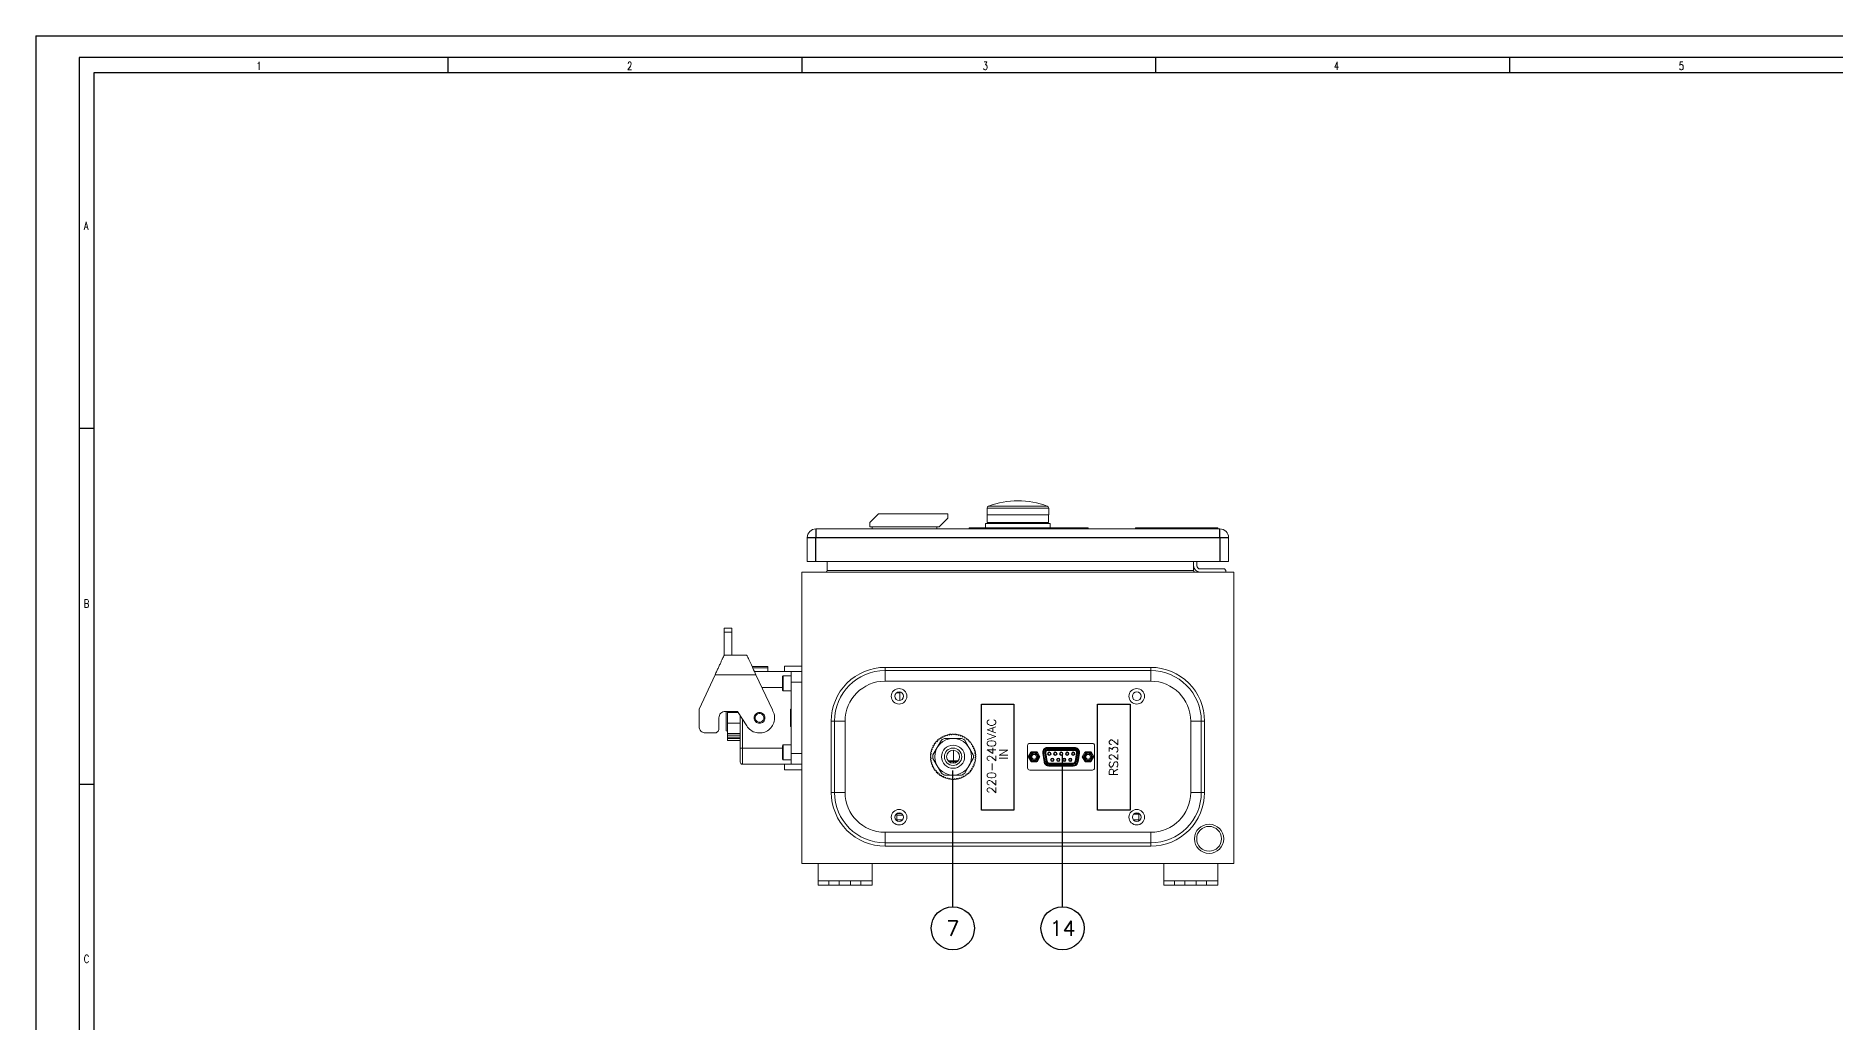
# Model space of a CAD drawing. Extents: x 4137 to 28680, y 2446 to 6814.
# Drawn here: x 6142 to 6975, y 4496 to 4953 of the extents above; entities that cross this region are included whole.
import ezdxf
from ezdxf.enums import TextEntityAlignment as Align

# ---------------------------------------------------------------- set-up
doc = ezdxf.new("R2010")
doc.units = 0
doc.header["$LTSCALE"] = 0.5
doc.layers.get('0').update_dxf_attribs({"linetype": 'CONTINUOUS'})
doc.layers.add('DIM', color=5, linetype='CONTINUOUS')
doc.layers.add('VOL', color=2, linetype='CONTINUOUS')
doc.styles.get("Standard").update_dxf_attribs({"font": 'simplex.shx'})

msp = doc.modelspace()

# ---------------------------------------------------------------- linework, layer by layer
at = {"color": 7, "linetype": 'Continuous'}
for p, q in [((6142.15, 4952.93), (6142.15, 3764.93)), ((6142.15, 4952.93), (7824.15, 4952.93)), ((7814.15, 4942.93), (6162.15, 4942.93)), ((6162.15, 4942.93), (6162.15, 3774.93)), ((6169.15, 3781.93), (6169.15, 4935.93)), ((6169.15, 4935.93), (7807.15, 4935.93))]:
    msp.add_line(p, q, dxfattribs=at)
at = {"color": 7, "linetype": 'Continuous', "lineweight": 15}
for p, q in [((6528.17, 4727.56), (6532.17, 4731.56)), ((6532.17, 4731.56), (6564.17, 4731.56)), ((6564.17, 4731.56), (6564.17, 4729.56)), ((6582.42, 4734.2), (6582.42, 4731.06)), ((6582.42, 4731.06), (6610.92, 4731.06)), ((6582.43, 4731.06), (6582.43, 4727.56)), ((6610.9, 4727.56), (6610.9, 4731.06)), ((6610.92, 4731.06), (6610.92, 4734.2)), ((6690.17, 4724.56), (6503.17, 4724.56)), ((6528.17, 4725.56), (6528.17, 4727.56)), ((6528.17, 4725.56), (6560.17, 4725.56)), ((6529.17, 4725.56), (6529.17, 4724.56)), ((6559.17, 4725.56), (6559.17, 4724.56)), ((6564.17, 4729.56), (6560.17, 4725.56)), ((6574.09, 4725.07), (6574.09, 4724.56)), ((6574.09, 4725.07), (6579.09, 4725.07)), ((6579.09, 4724.56), (6579.09, 4725.07)), ((6579.09, 4725.07), (6624.27, 4725.07)), ((6581.67, 4727.06), (6611.67, 4727.06)), ((6581.67, 4725.07), (6581.67, 4727.06)), ((6582.43, 4727.56), (6610.9, 4727.56)), ((6583.09, 4727.56), (6583.09, 4727.06)), ((6610.24, 4727.06), (6610.24, 4727.56)), ((6611.67, 4725.07), (6611.67, 4727.06)), ((6624.27, 4724.56), (6624.27, 4725.07)), ((6624.27, 4725.07), (6629.27, 4725.07)), ((6629.27, 4724.56), (6629.27, 4725.07)), ((6651.17, 4724.56), (6651.17, 4725.06)), ((6651.17, 4725.06), (6689.17, 4725.06)), ((6654.97, 4725.16), (6654.97, 4725.06)), ((6654.97, 4725.16), (6666.37, 4725.16)), ((6666.37, 4725.16), (6666.37, 4725.06)), ((6672.07, 4725.16), (6672.07, 4725.06)), ((6672.07, 4725.16), (6683.47, 4725.16)), ((6683.47, 4725.16), (6683.47, 4725.06)), ((6689.17, 4724.56), (6689.17, 4725.06)), ((6499.17, 4720.56), (6499.17, 4709.56)), ((6694.17, 4709.56), (6694.17, 4720.56)), ((6499.17, 4709.56), (6503.17, 4709.56)), ((6690.17, 4709.56), (6503.17, 4709.56)), ((6508.42, 4709.56), (6508.42, 4705.36)), ((6508.42, 4705.36), (6677.92, 4705.36)), ((6677.92, 4709.56), (6677.92, 4705.36)), ((6677.97, 4707.56), (6677.97, 4709.56)), ((6679.47, 4709.56), (6679.47, 4707.56)), ((6680.97, 4706.06), (6692.27, 4706.06)), ((6690.17, 4709.56), (6694.17, 4709.56)), ((6692.97, 4705.36), (6692.27, 4706.06)), ((6692.97, 4705.36), (6692.97, 4704.56)), ((6496.67, 4569.56), (6496.67, 4704.56)), ((6496.67, 4704.56), (6696.67, 4704.56)), ((6696.67, 4704.56), (6696.67, 4569.56)), ((6460.69, 4678.56), (6464.19, 4678.56)), ((6460.69, 4676.7), (6464.19, 4676.7)), ((6460.69, 4666.06), (6460.69, 4676.7)), ((6464.19, 4666.06), (6464.19, 4676.7)), ((6471.09, 4666.06), (6460.69, 4666.06)), ((6471.24, 4665.99), (6471.09, 4666.06)), ((6449.07, 4641.14), (6456.49, 4657.06)), ((6475.41, 4657.06), (6456.49, 4657.06)), ((6456.69, 4657.48), (6456.56, 4657.2)), ((6480.97, 4660.85), (6473.64, 4660.85)), ((6473.89, 4660.32), (6480.97, 4660.32)), ((6474.71, 4658.56), (6491.67, 4658.56)), ((6475.41, 4657.06), (6483, 4640.77)), ((6480.97, 4660.32), (6480.97, 4660.85)), ((6480.97, 4658.56), (6480.97, 4660.32)), ((6487.67, 4649.96), (6487.67, 4656.16)), ((6491.67, 4656.56), (6488.07, 4656.56)), ((6488.67, 4659.36), (6488.57, 4659.36)), ((6488.57, 4659.36), (6488.57, 4658.56)), ((6496.67, 4661.06), (6488.67, 4661.06)), ((6488.67, 4658.56), (6488.67, 4661.06)), ((6496.67, 4658.56), (6491.67, 4658.56)), ((6491.67, 4653.56), (6491.67, 4658.56)), ((6658.17, 4660.46), (6535.17, 4660.46)), ((6535.17, 4660.46), (6535.17, 4658.96)), ((6535.17, 4658.96), (6658.17, 4658.96)), ((6658.17, 4658.96), (6658.17, 4660.46)), ((6488.07, 4649.56), (6491.67, 4649.56)), ((6496.67, 4653.56), (6491.67, 4653.56)), ((6491.67, 4620.56), (6491.67, 4653.56)), ((6658.17, 4654.06), (6535.17, 4654.06)), ((6541.97, 4648.61), (6540.4, 4648.61)), ((6541.97, 4648.61), (6541.97, 4649.04)), ((6541.97, 4645.08), (6541.97, 4648.61)), ((6449.07, 4633.06), (6449.07, 4641.14)), ((6466.94, 4640.06), (6461.27, 4640.06)), ((6461.67, 4631.06), (6461.67, 4640.06)), ((6462.27, 4640.06), (6462.27, 4639.56)), ((6467.25, 4639.56), (6462.27, 4639.56)), ((6462.27, 4639.56), (6462.27, 4634.56)), ((6471.13, 4633.35), (6466.94, 4640.06)), ((6491.45, 4640.26), (6491.47, 4640.26)), ((6491.47, 4640.88), (6491.46, 4640.88)), ((6491.46, 4640.3), (6491.47, 4640.3)), ((6491.67, 4641.06), (6491.47, 4641.06)), ((6491.47, 4641.06), (6491.47, 4633.06)), ((6458.27, 4637.06), (6458.27, 4632.06)), ((6462.27, 4630.83), (6461.67, 4631.06)), ((6468.17, 4634.56), (6462.27, 4634.56)), ((6462.27, 4634.56), (6462.27, 4629.88)), ((6468.17, 4638.09), (6468.17, 4623.06)), ((6479.57, 4637.06), (6479.07, 4637.06)), ((6491.47, 4636.8), (6491.46, 4636.8)), ((6491.67, 4633.06), (6491.47, 4633.06)), ((6510.27, 4635.56), (6510.27, 4602.56)), ((6511.77, 4635.56), (6510.27, 4635.56)), ((6511.77, 4602.56), (6511.77, 4635.56)), ((6516.67, 4635.56), (6516.67, 4602.56)), ((6676.67, 4602.56), (6676.67, 4635.56)), ((6681.56, 4635.56), (6681.56, 4602.56)), ((6681.56, 4635.56), (6683.06, 4635.56)), ((6683.06, 4602.56), (6683.06, 4635.56)), ((6456.27, 4630.06), (6452.07, 4630.06)), ((6462.27, 4629.06), (6468.17, 4629.06)), ((6462.27, 4629.06), (6462.27, 4629.06)), ((6462.27, 4628.06), (6462.27, 4627.56)), ((6468.17, 4626.56), (6462.27, 4626.56)), ((6462.27, 4626.56), (6462.27, 4626.56)), ((6462.27, 4626.56), (6462.27, 4626.56)), ((6469.17, 4623.06), (6468.17, 4623.06)), ((6469.17, 4623.06), (6469.17, 4615.56)), ((6487.67, 4617.96), (6487.67, 4624.16)), ((6491.67, 4624.56), (6488.07, 4624.56)), ((6556.52, 4621.85), (6556.72, 4622.45)), ((6556.52, 4621.85), (6556.78, 4621.76)), ((6556.72, 4622.45), (6556.97, 4622.37)), ((6556.86, 4622.89), (6557.13, 4623.47)), ((6556.86, 4622.89), (6557.11, 4622.78)), ((6557.13, 4623.47), (6557.36, 4623.36)), ((6557.32, 4623.9), (6557.64, 4624.44)), ((6557.32, 4623.9), (6557.56, 4623.75)), ((6557.33, 4619.88), (6559.31, 4623.31)), ((6557.64, 4624.44), (6557.87, 4624.31)), ((6557.87, 4624.85), (6558.26, 4625.36)), ((6557.87, 4624.85), (6558.1, 4624.68)), ((6558.26, 4625.36), (6558.46, 4625.2)), ((6558.53, 4625.73), (6558.96, 4626.2)), ((6558.53, 4625.73), (6558.73, 4625.55)), ((6558.96, 4626.2), (6559.15, 4626.03)), ((6559.27, 4626.55), (6559.75, 4626.97)), ((6559.27, 4626.55), (6559.45, 4626.34)), ((6559.31, 4623.31), (6561.29, 4626.74)), ((6559.75, 4626.97), (6559.92, 4626.77)), ((6560.09, 4627.28), (6560.61, 4627.65)), ((6560.09, 4627.28), (6560.25, 4627.05)), ((6560.61, 4627.65), (6560.76, 4627.44)), ((6560.99, 4627.92), (6561.55, 4628.23)), ((6560.99, 4627.92), (6561.12, 4627.68)), ((6561.55, 4628.23), (6561.67, 4628.01)), ((6561.95, 4628.47), (6562.53, 4628.72)), ((6561.95, 4628.47), (6562.06, 4628.21)), ((6562.53, 4628.72), (6562.63, 4628.48)), ((6562.71, 4627.56), (6566.67, 4627.56)), ((6562.96, 4628.91), (6563.57, 4629.1)), ((6562.96, 4628.91), (6563.04, 4628.65)), ((6563.57, 4629.1), (6563.64, 4628.85)), ((6564.01, 4629.24), (6564.63, 4629.37)), ((6564.01, 4629.24), (6564.06, 4628.97)), ((6564.63, 4629.37), (6564.68, 4629.12)), ((6565.08, 4629.47), (6565.72, 4629.52)), ((6565.08, 4629.47), (6565.11, 4629.19)), ((6565.72, 4629.52), (6565.74, 4629.27)), ((6566.18, 4629.58), (6566.18, 4629.3)), ((6566.18, 4629.58), (6566.82, 4629.57)), ((6566.67, 4627.56), (6570.63, 4627.56)), ((6566.82, 4629.57), (6566.82, 4629.31)), ((6566.87, 4617.12), (6566.87, 4622.05)), ((6567.28, 4629.57), (6567.25, 4629.29)), ((6567.28, 4629.57), (6567.92, 4629.49)), ((6567.92, 4629.49), (6567.89, 4629.24)), ((6568.38, 4629.45), (6568.32, 4629.18)), ((6568.38, 4629.45), (6569, 4629.31)), ((6569, 4629.31), (6568.94, 4629.05)), ((6569.45, 4629.21), (6569.37, 4628.95)), ((6569.45, 4629.21), (6570.06, 4629.01)), ((6570.06, 4629.01), (6569.98, 4628.76)), ((6570.5, 4628.86), (6570.38, 4628.61)), ((6570.5, 4628.86), (6571.08, 4628.6)), ((6571.08, 4628.6), (6570.97, 4628.36)), ((6571.5, 4628.41), (6571.36, 4628.17)), ((6571.5, 4628.41), (6572.05, 4628.08)), ((6572.05, 4628.08), (6571.92, 4627.86)), ((6572.05, 4626.74), (6574.03, 4623.31)), ((6572.46, 4627.85), (6572.29, 4627.63)), ((6572.46, 4627.85), (6572.97, 4627.47)), ((6572.97, 4627.47), (6572.81, 4627.26)), ((6573.34, 4627.2), (6573.15, 4627)), ((6573.34, 4627.2), (6573.81, 4626.77)), ((6573.81, 4626.77), (6573.64, 4626.58)), ((6574.16, 4626.46), (6573.95, 4626.27)), ((6574.03, 4623.31), (6576.01, 4619.88)), ((6574.16, 4626.46), (6574.58, 4625.98)), ((6574.58, 4625.98), (6574.38, 4625.81)), ((6574.89, 4625.63), (6574.66, 4625.47)), ((6574.89, 4625.63), (6575.26, 4625.11)), ((6575.26, 4625.11), (6575.05, 4624.96)), ((6575.53, 4624.74), (6575.29, 4624.6)), ((6575.53, 4624.74), (6575.84, 4624.18)), ((6575.84, 4624.18), (6575.62, 4624.06)), ((6576.08, 4623.78), (6575.82, 4623.67)), ((6576.08, 4623.78), (6576.33, 4623.19)), ((6576.33, 4623.19), (6576.09, 4623.09)), ((6576.52, 4622.77), (6576.25, 4622.69)), ((6576.71, 4622.16), (6576.46, 4622.09)), ((6576.52, 4622.77), (6576.71, 4622.16)), ((6601.17, 4624.26), (6601.17, 4613.86)), ((6631.17, 4625.26), (6602.17, 4625.26)), ((6610.44, 4623.05), (6610.44, 4623.35)), ((6610.44, 4623.35), (6622.9, 4623.35)), ((6610.44, 4622.93), (6610.44, 4623.05)), ((6610.44, 4623.05), (6622.9, 4623.05)), ((6610.44, 4622.43), (6610.44, 4622.93)), ((6610.44, 4622.93), (6622.9, 4622.93)), ((6610.44, 4622.43), (6622.9, 4622.43)), ((6610.44, 4622.06), (6622.9, 4622.06)), ((6610.44, 4621.98), (6622.9, 4621.98)), ((6622.9, 4623.35), (6622.9, 4623.05)), ((6622.9, 4623.05), (6622.9, 4622.93)), ((6622.9, 4622.93), (6622.9, 4622.43)), ((6632.17, 4613.86), (6632.17, 4624.26)), ((6491.67, 4615.56), (6469.17, 4615.56)), ((6488.07, 4617.56), (6491.67, 4617.56)), ((6488.57, 4615.56), (6488.57, 4614.76)), ((6488.57, 4614.76), (6488.67, 4614.76)), ((6488.67, 4613.06), (6488.67, 4615.56)), ((6491.67, 4615.56), (6491.67, 4620.56)), ((6491.67, 4620.56), (6496.67, 4620.56)), ((6496.67, 4615.56), (6491.67, 4615.56)), ((6556.15, 4618.57), (6556.16, 4619.21)), ((6556.15, 4618.57), (6556.43, 4618.57)), ((6556.16, 4619.68), (6556.23, 4620.31)), ((6556.16, 4619.68), (6556.43, 4619.64)), ((6556.16, 4619.21), (6556.42, 4619.21)), ((6556.2, 4618.11), (6556.46, 4618.14)), ((6556.26, 4617.48), (6556.2, 4618.11)), ((6556.23, 4620.31), (6556.49, 4620.28)), ((6556.26, 4617.48), (6556.54, 4617.5)), ((6556.28, 4620.77), (6556.42, 4621.39)), ((6556.28, 4620.77), (6556.55, 4620.71)), ((6556.36, 4617.02), (6556.61, 4617.07)), ((6556.48, 4616.4), (6556.36, 4617.02)), ((6556.42, 4621.39), (6556.67, 4621.34)), ((6556.48, 4616.4), (6556.75, 4616.45)), ((6556.63, 4615.96), (6556.87, 4616.03)), ((6556.82, 4615.35), (6556.63, 4615.96)), ((6556.82, 4615.35), (6557.08, 4615.43)), ((6557.01, 4614.92), (6557.24, 4615.03)), ((6557.26, 4614.34), (6557.01, 4614.92)), ((6557.26, 4614.34), (6557.51, 4614.45)), ((6559.31, 4614.81), (6557.33, 4618.24)), ((6557.49, 4613.94), (6557.72, 4614.06)), ((6557.8, 4613.38), (6557.49, 4613.94)), ((6557.8, 4613.38), (6558.05, 4613.52)), ((6561.29, 4611.38), (6559.31, 4614.81)), ((6568.95, 4617.12), (6564.38, 4617.12)), ((6566.87, 4617.12), (6566.87, 4617.11)), ((6566.87, 4617.11), (6566.87, 4617.09)), ((6566.87, 4617.09), (6566.87, 4616.7)), ((6566.87, 4616.07), (6566.87, 4616.7)), ((6574.03, 4614.81), (6572.05, 4611.38)), ((6576.01, 4618.24), (6574.03, 4614.81)), ((6575.69, 4613.67), (6575.47, 4613.81)), ((6576.02, 4614.22), (6575.69, 4613.67)), ((6576.02, 4614.22), (6575.78, 4614.36)), ((6576.2, 4614.65), (6575.97, 4614.76)), ((6576.47, 4615.23), (6576.2, 4614.65)), ((6576.47, 4615.23), (6576.22, 4615.34)), ((6576.61, 4615.67), (6576.37, 4615.75)), ((6576.82, 4616.27), (6576.56, 4616.36)), ((6576.85, 4621.72), (6576.58, 4621.67)), ((6576.82, 4616.27), (6576.61, 4615.67)), ((6576.91, 4616.73), (6576.66, 4616.78)), ((6576.98, 4621.1), (6576.72, 4621.05)), ((6577.05, 4617.35), (6576.78, 4617.41)), ((6577.08, 4620.64), (6576.8, 4620.62)), ((6577.1, 4617.81), (6576.84, 4617.84)), ((6576.85, 4621.72), (6576.98, 4621.1)), ((6577.13, 4620.01), (6576.88, 4619.98)), ((6577.18, 4618.44), (6576.9, 4618.48)), ((6577.18, 4619.55), (6576.91, 4619.55)), ((6577.05, 4617.35), (6576.91, 4616.73)), ((6577.17, 4618.91), (6576.92, 4618.91)), ((6577.08, 4620.64), (6577.13, 4620.01)), ((6577.18, 4618.44), (6577.1, 4617.81)), ((6577.18, 4619.55), (6577.17, 4618.91)), ((6601.56, 4619.06), (6602.06, 4619.06)), ((6602.69, 4621.15), (6601.63, 4619.31)), ((6601.63, 4618.81), (6602.69, 4616.97)), ((6602.06, 4619.06), (6603.12, 4620.9)), ((6603.12, 4617.22), (6602.06, 4619.06)), ((6605.25, 4621.4), (6603.12, 4621.4)), ((6603.12, 4620.9), (6605.25, 4620.9)), ((6605.25, 4617.22), (6603.12, 4617.22)), ((6603.12, 4616.72), (6605.25, 4616.72)), ((6605.25, 4620.9), (6606.31, 4619.06)), ((6606.31, 4619.06), (6605.25, 4617.22)), ((6606.89, 4619.06), (6605.68, 4621.15)), ((6605.68, 4616.97), (6606.89, 4619.06)), ((6606.89, 4619.06), (6606.31, 4619.06)), ((6608.8, 4616.71), (6608.17, 4620.71)), ((6608.47, 4620.75), (6608.59, 4620.77)), ((6609.09, 4616.75), (6608.47, 4620.75)), ((6609.22, 4616.77), (6608.59, 4620.77)), ((6609.71, 4616.85), (6609.08, 4620.85)), ((6609.09, 4616.75), (6609.22, 4616.77)), ((6610.08, 4616.91), (6609.45, 4620.91)), ((6610.15, 4616.92), (6609.53, 4620.92)), ((6622.27, 4616.14), (6611.06, 4616.14)), ((6622.27, 4616.06), (6611.06, 4616.06)), ((6622.27, 4615.69), (6611.06, 4615.69)), ((6611.06, 4615.19), (6611.06, 4615.69)), ((6622.27, 4615.19), (6611.06, 4615.19)), ((6611.06, 4615.07), (6611.06, 4615.19)), ((6622.27, 4615.07), (6611.06, 4615.07)), ((6611.06, 4614.77), (6611.06, 4615.07)), ((6622.27, 4614.77), (6611.06, 4614.77)), ((6622.27, 4615.19), (6622.27, 4615.69)), ((6622.27, 4615.07), (6622.27, 4615.19)), ((6622.27, 4614.77), (6622.27, 4615.07)), ((6623.81, 4620.92), (6623.18, 4616.92)), ((6623.88, 4620.91), (6623.26, 4616.91)), ((6624.25, 4620.85), (6623.62, 4616.85)), ((6624.74, 4620.77), (6624.12, 4616.77)), ((6624.24, 4616.75), (6624.12, 4616.77)), ((6624.87, 4620.75), (6624.24, 4616.75)), ((6625.16, 4620.71), (6624.54, 4616.71)), ((6624.87, 4620.75), (6624.74, 4620.77)), ((6627.66, 4621.15), (6626.45, 4619.06)), ((6626.45, 4619.06), (6627.03, 4619.06)), ((6626.45, 4619.06), (6627.66, 4616.97)), ((6627.03, 4619.06), (6628.09, 4620.9)), ((6628.09, 4617.22), (6627.03, 4619.06)), ((6627.58, 4619.06), (6628.07, 4619.06)), ((6630.21, 4621.4), (6628.09, 4621.4)), ((6628.09, 4620.9), (6630.21, 4620.9)), ((6630.21, 4617.22), (6628.09, 4617.22)), ((6628.09, 4616.72), (6630.21, 4616.72)), ((6630.21, 4620.9), (6631.27, 4619.06)), ((6631.27, 4619.06), (6630.21, 4617.22)), ((6630.27, 4619.06), (6630.76, 4619.06)), ((6631.71, 4619.31), (6630.64, 4621.15)), ((6630.64, 4616.97), (6631.71, 4618.81)), ((6631.77, 4619.06), (6631.27, 4619.06)), ((6488.67, 4613.06), (6496.67, 4613.06)), ((6558.08, 4613.01), (6558.29, 4613.15)), ((6558.45, 4612.48), (6558.08, 4613.01)), ((6558.45, 4612.48), (6558.67, 4612.64)), ((6558.76, 4612.14), (6558.95, 4612.31)), ((6559.18, 4611.66), (6558.76, 4612.14)), ((6559.18, 4611.66), (6559.39, 4611.84)), ((6559.52, 4611.35), (6559.7, 4611.54)), ((6559.99, 4610.92), (6559.52, 4611.35)), ((6559.99, 4610.92), (6560.18, 4611.12)), ((6560.37, 4610.65), (6560.52, 4610.85)), ((6560.88, 4610.27), (6560.37, 4610.65)), ((6560.88, 4610.27), (6561.05, 4610.49)), ((6561.28, 4610.04), (6561.41, 4610.26)), ((6561.83, 4609.71), (6561.28, 4610.04)), ((6561.83, 4609.71), (6561.97, 4609.95)), ((6562.26, 4609.52), (6562.36, 4609.76)), ((6562.83, 4609.25), (6562.26, 4609.52)), ((6566.67, 4610.56), (6562.71, 4610.56)), ((6562.83, 4609.25), (6562.95, 4609.51)), ((6563.28, 4609.11), (6563.36, 4609.36)), ((6563.88, 4608.91), (6563.28, 4609.11)), ((6563.88, 4608.91), (6563.97, 4609.17)), ((6564.33, 4608.81), (6564.39, 4609.07)), ((6564.96, 4608.67), (6564.33, 4608.81)), ((6564.96, 4608.67), (6565.02, 4608.94)), ((6565.42, 4608.63), (6565.45, 4608.88)), ((6566.05, 4608.55), (6565.42, 4608.63)), ((6566.05, 4608.55), (6566.08, 4608.83)), ((6566.52, 4608.55), (6566.52, 4608.81)), ((6567.15, 4608.54), (6566.52, 4608.55)), ((6570.63, 4610.56), (6566.67, 4610.56)), ((6567.15, 4608.54), (6567.16, 4608.82)), ((6567.61, 4608.59), (6567.59, 4608.85)), ((6568.25, 4608.65), (6567.61, 4608.59)), ((6568.25, 4608.65), (6568.23, 4608.93)), ((6568.7, 4608.75), (6568.65, 4609)), ((6569.33, 4608.87), (6568.7, 4608.75)), ((6569.33, 4608.87), (6569.28, 4609.15)), ((6569.77, 4609.02), (6569.69, 4609.27)), ((6570.38, 4609.21), (6569.77, 4609.02)), ((6570.38, 4609.21), (6570.3, 4609.47)), ((6570.8, 4609.4), (6570.7, 4609.64)), ((6571.39, 4609.65), (6570.8, 4609.4)), ((6571.39, 4609.65), (6571.28, 4609.91)), ((6571.79, 4609.88), (6571.66, 4610.11)), ((6572.35, 4610.2), (6571.79, 4609.88)), ((6572.35, 4610.2), (6572.21, 4610.44)), ((6572.72, 4610.47), (6572.57, 4610.68)), ((6573.24, 4610.84), (6572.72, 4610.47)), ((6573.24, 4610.84), (6573.08, 4611.06)), ((6573.59, 4611.15), (6573.42, 4611.34)), ((6574.07, 4611.57), (6573.59, 4611.15)), ((6574.07, 4611.57), (6573.88, 4611.78)), ((6574.37, 4611.92), (6574.18, 4612.09)), ((6574.81, 4612.38), (6574.37, 4611.92)), ((6574.81, 4612.38), (6574.6, 4612.57)), ((6575.08, 4612.76), (6574.87, 4612.92)), ((6575.46, 4613.27), (6575.08, 4612.76)), ((6575.46, 4613.27), (6575.24, 4613.44)), ((6602.17, 4612.86), (6631.17, 4612.86)), ((6511.77, 4602.56), (6510.27, 4602.56)), ((6681.56, 4602.56), (6683.06, 4602.56)), ((6540.67, 4589.33), (6540.67, 4592.79)), ((6652.43, 4592.91), (6650.91, 4592.91)), ((6652.67, 4589.33), (6652.67, 4592.79)), ((6535.17, 4584.06), (6658.17, 4584.06)), ((6535.17, 4579.16), (6535.17, 4577.66)), ((6658.17, 4579.16), (6535.17, 4579.16)), ((6535.17, 4577.66), (6658.17, 4577.66)), ((6658.17, 4579.16), (6658.17, 4577.66)), ((6496.67, 4569.56), (6696.67, 4569.56)), ((6504.17, 4569.56), (6504.17, 4561.56)), ((6529.17, 4561.56), (6529.17, 4569.56)), ((6664.17, 4569.56), (6664.17, 4561.56)), ((6689.17, 4561.56), (6689.17, 4569.56)), ((6504.17, 4559.56), (6504.17, 4561.56)), ((6504.17, 4561.56), (6504.26, 4561.56)), ((6509.15, 4559.56), (6504.17, 4559.56)), ((6504.26, 4561.56), (6509.15, 4561.56)), ((6509.15, 4561.56), (6509.15, 4559.56)), ((6509.15, 4561.56), (6513.92, 4561.56)), ((6513.92, 4559.56), (6509.15, 4559.56)), ((6513.92, 4561.56), (6519.24, 4561.56)), ((6513.92, 4561.56), (6513.92, 4559.56)), ((6519.24, 4559.56), (6513.92, 4559.56)), ((6519.24, 4561.56), (6519.24, 4559.56)), ((6519.24, 4561.56), (6524.01, 4561.56)), ((6519.24, 4559.56), (6524.01, 4559.56)), ((6524.01, 4559.56), (6524.01, 4561.56)), ((6524.01, 4561.56), (6528.91, 4561.56)), ((6529.17, 4559.56), (6524.01, 4559.56)), ((6528.91, 4561.56), (6529.17, 4561.56)), ((6529.17, 4559.56), (6529.17, 4561.56)), ((6664.17, 4559.56), (6664.17, 4561.56)), ((6664.17, 4561.56), (6664.26, 4561.56)), ((6669.15, 4559.56), (6664.17, 4559.56)), ((6664.26, 4561.56), (6669.15, 4561.56)), ((6669.15, 4561.56), (6669.15, 4559.56)), ((6669.15, 4561.56), (6673.92, 4561.56)), ((6673.92, 4559.56), (6669.15, 4559.56)), ((6673.92, 4561.56), (6679.24, 4561.56)), ((6673.92, 4561.56), (6673.92, 4559.56)), ((6679.24, 4559.56), (6673.92, 4559.56)), ((6679.24, 4561.56), (6679.24, 4559.56)), ((6679.24, 4561.56), (6684.01, 4561.56)), ((6679.24, 4559.56), (6684.01, 4559.56)), ((6684.01, 4559.56), (6684.01, 4561.56)), ((6684.01, 4561.56), (6688.91, 4561.56)), ((6689.17, 4559.56), (6684.01, 4559.56)), ((6688.91, 4561.56), (6689.17, 4561.56)), ((6689.17, 4559.56), (6689.17, 4561.56))]:
    msp.add_line(p, q, dxfattribs=at)
at = {"color": 8, "linetype": 'Continuous', "lineweight": 15}
for p, q in [((6583.07, 4735.14), (6610.27, 4735.14)), ((6488.07, 4656.56), (6488.07, 4649.56)), ((6535.17, 4654.06), (6535.17, 4658.96)), ((6658.17, 4658.96), (6658.17, 4654.06)), ((6478.21, 4651.06), (6487.67, 4651.06)), ((6469.17, 4636.49), (6469.17, 4623.06)), ((6511.77, 4635.56), (6516.67, 4635.56)), ((6681.56, 4635.56), (6676.67, 4635.56)), ((6462.27, 4629.88), (6468.17, 4629.88)), ((6462.27, 4629.06), (6468.17, 4629.06)), ((6462.27, 4628.06), (6468.17, 4628.06)), ((6462.27, 4627.56), (6468.17, 4627.56)), ((6468.17, 4626.56), (6462.27, 4626.56)), ((6487.67, 4623.06), (6469.17, 4623.06)), ((6488.07, 4624.56), (6488.07, 4617.56)), ((6568.95, 4617.11), (6564.38, 4617.11)), ((6568.93, 4617.09), (6564.41, 4617.09)), ((6511.77, 4602.56), (6516.67, 4602.56)), ((6681.56, 4602.56), (6676.67, 4602.56)), ((6540.67, 4592.79), (6542.67, 4592.79)), ((6543.43, 4592.01), (6540.67, 4592.01)), ((6540.67, 4589.91), (6543.3, 4589.91)), ((6650.03, 4589.91), (6652.67, 4589.91)), ((6652.67, 4592.41), (6650.19, 4592.41)), ((6535.17, 4579.16), (6535.17, 4584.06)), ((6658.17, 4579.16), (6658.17, 4584.06))]:
    msp.add_line(p, q, dxfattribs=at)
for p, q in [((6579.75, 4594.35), (6579.75, 4643.35)), ((6579.75, 4643.35), (6594.75, 4643.35)), ((6594.75, 4643.35), (6594.75, 4594.35)), ((6633.57, 4643.35), (6648.57, 4643.35)), ((6633.57, 4594.35), (6633.57, 4643.35)), ((6648.57, 4643.35), (6648.57, 4594.35)), ((6594.75, 4594.35), (6579.75, 4594.35)), ((6648.57, 4594.35), (6633.57, 4594.35))]:
    msp.add_line(p, q)
at = {"color": 7, "linetype": 'Continuous', "lineweight": 15, "flags": 128}
for points in [[(6462.27, 4629.06), (6462.27, 4629.07), (6462.27, 4629.12), (6462.27, 4629.19), (6462.27, 4629.29), (6462.27, 4629.41), (6462.27, 4629.56), (6462.27, 4629.72), (6462.27, 4629.88)], [(6462.27, 4629.06), (6462.27, 4629.04), (6462.27, 4628.98), (6462.27, 4628.89), (6462.27, 4628.76), (6462.27, 4628.61), (6462.27, 4628.44), (6462.27, 4628.25), (6462.27, 4628.06)], [(6462.27, 4627.56), (6462.27, 4627.36), (6462.27, 4627.17), (6462.27, 4627), (6462.27, 4626.85), (6462.27, 4626.73), (6462.27, 4626.63), (6462.27, 4626.58), (6462.27, 4626.56)], [(6602.87, 4621.33), (6602.91, 4621.27), (6602.95, 4621.19), (6603.01, 4621.1), (6603.06, 4621), (6603.12, 4620.9)], [(6603.12, 4617.22), (6603.07, 4617.13), (6603.03, 4617.05), (6602.98, 4616.97), (6602.94, 4616.9), (6602.9, 4616.84), (6602.87, 4616.79)], [(6605.5, 4621.33), (6605.46, 4621.27), (6605.42, 4621.19), (6605.36, 4621.1), (6605.31, 4621), (6605.25, 4620.9)], [(6605.5, 4616.79), (6605.46, 4616.85), (6605.42, 4616.92), (6605.36, 4617.02), (6605.31, 4617.11), (6605.25, 4617.22)], [(6608.17, 4620.71), (6608.23, 4620.71), (6608.28, 4620.72), (6608.33, 4620.73), (6608.38, 4620.74), (6608.42, 4620.74), (6608.44, 4620.75), (6608.46, 4620.75), (6608.47, 4620.75)], [(6608.59, 4620.77), (6608.6, 4620.77), (6608.63, 4620.78), (6608.68, 4620.78), (6608.74, 4620.79), (6608.81, 4620.81), (6608.9, 4620.82), (6608.99, 4620.83), (6609.08, 4620.85)], [(6608.8, 4616.71), (6608.85, 4616.71), (6608.91, 4616.72), (6608.96, 4616.73), (6609, 4616.74), (6609.04, 4616.74), (6609.07, 4616.75), (6609.09, 4616.75), (6609.09, 4616.75)], [(6609.22, 4616.77), (6609.23, 4616.77), (6609.26, 4616.78), (6609.3, 4616.78), (6609.37, 4616.79), (6609.44, 4616.81), (6609.52, 4616.82), (6609.62, 4616.83), (6609.71, 4616.85)], [(6624.12, 4616.77), (6624.11, 4616.77), (6624.08, 4616.78), (6624.03, 4616.78), (6623.97, 4616.79), (6623.9, 4616.81), (6623.81, 4616.82), (6623.72, 4616.83), (6623.62, 4616.85)], [(6624.54, 4616.71), (6624.48, 4616.71), (6624.43, 4616.72), (6624.37, 4616.73), (6624.33, 4616.74), (6624.29, 4616.74), (6624.27, 4616.75), (6624.25, 4616.75), (6624.24, 4616.75)], [(6624.74, 4620.77), (6624.73, 4620.77), (6624.7, 4620.78), (6624.66, 4620.78), (6624.59, 4620.79), (6624.52, 4620.81), (6624.44, 4620.82), (6624.34, 4620.83), (6624.25, 4620.85)], [(6625.16, 4620.71), (6625.11, 4620.71), (6625.05, 4620.72), (6625, 4620.73), (6624.96, 4620.74), (6624.92, 4620.74), (6624.89, 4620.75), (6624.87, 4620.75), (6624.87, 4620.75)], [(6627.84, 4621.33), (6627.87, 4621.27), (6627.92, 4621.19), (6627.97, 4621.1), (6628.03, 4621), (6628.09, 4620.9)], [(6628.09, 4617.22), (6628.04, 4617.13), (6627.99, 4617.05), (6627.94, 4616.97), (6627.9, 4616.9), (6627.87, 4616.84), (6627.84, 4616.79)], [(6630.46, 4621.33), (6630.43, 4621.27), (6630.38, 4621.19), (6630.33, 4621.1), (6630.27, 4621), (6630.21, 4620.9)], [(6630.46, 4616.79), (6630.43, 4616.84), (6630.4, 4616.9), (6630.36, 4616.97), (6630.31, 4617.05), (6630.26, 4617.13), (6630.21, 4617.22)]]:
    msp.add_lwpolyline(points, dxfattribs=at)
at = {"color": 8, "linetype": 'Continuous', "lineweight": 15, "flags": 128}
for points in [[(6564.38, 4617.12), (6566.87, 4617.12), (6568.96, 4617.12)], [(6568.52, 4616.7), (6566.87, 4616.7), (6564.81, 4616.7)]]:
    msp.add_lwpolyline(points, dxfattribs=at)
at = {"color": 7, "linetype": 'Continuous', "lineweight": 15}
for centre, radius in [((6541.67, 4647.06), 3.6), ((6541.67, 4647.06), 2), ((6651.67, 4647.06), 3.6), ((6651.67, 4647.06), 2), ((6566.67, 4619.06), 8.5), ((6566.67, 4619.06), 5.35), ((6566.67, 4619.06), 4.04), ((6566.67, 4619.06), 3), ((6604.17, 4619.06), 1.59), ((6604.17, 4619.06), 1.1), ((6611.2, 4620.48), 0.8), ((6611.2, 4620.48), 0.6), ((6611.2, 4620.48), 0.5), ((6612.58, 4617.64), 0.8), ((6612.58, 4617.64), 0.6), ((6612.58, 4617.64), 0.5), ((6613.97, 4620.48), 0.8), ((6613.97, 4620.48), 0.6), ((6613.97, 4620.48), 0.5), ((6615.35, 4617.64), 0.8), ((6615.35, 4617.64), 0.6), ((6615.35, 4617.64), 0.5), ((6616.74, 4620.48), 0.8), ((6616.74, 4620.48), 0.6), ((6616.74, 4620.48), 0.5), ((6618.12, 4617.64), 0.8), ((6618.12, 4617.64), 0.6), ((6618.12, 4617.64), 0.5), ((6619.51, 4620.48), 0.8), ((6619.51, 4620.48), 0.6), ((6619.51, 4620.48), 0.5), ((6620.89, 4617.64), 0.8), ((6620.89, 4617.64), 0.6), ((6620.89, 4617.64), 0.5), ((6622.28, 4620.48), 0.8), ((6622.28, 4620.48), 0.6), ((6622.28, 4620.48), 0.5), ((6541.67, 4591.06), 3.6), ((6541.67, 4591.06), 2), ((6651.67, 4591.06), 3.6), ((6651.67, 4591.06), 2), ((6685.17, 4581.06), 6.75), ((6685.17, 4581.06), 5.75)]:
    msp.add_circle(centre, radius, dxfattribs=at)
for centre, radius, start, end in [((6583.42, 4734.2), 1, 110.58353, 180.01874), ((6596.67, 4698.92), 38.69, 69.41647, 110.58353), ((6609.92, 4734.2), 1, 0.01874, 69.41647), ((6503.17, 4720.56), 4, 90, 180), ((6690.17, 4720.56), 4, 360, 90), ((6507.62, 4705.36), 0.8, 270, 0), ((6678.72, 4705.36), 0.8, 180, 270), ((6680.97, 4707.56), 3, 180, 270), ((6680.97, 4707.56), 1.5, 180, 270), ((6488.07, 4656.16), 0.4, 90, 180), ((6535.17, 4635.56), 23.4, 90, 180), ((6658.17, 4635.56), 23.4, 0, 90), ((6488.07, 4649.96), 0.4, 180, 270), ((6535.17, 4635.56), 18.5, 90, 180), ((6658.17, 4635.56), 18.5, 0, 90), ((6488.07, 4624.16), 0.4, 90, 180), ((6566.67, 4619.06), 10.25, 158.74054, 161.17182), ((6566.67, 4619.06), 10.25, 152.74054, 155.17182), ((6566.67, 4619.06), 10.25, 146.74054, 149.17182), ((6566.67, 4619.06), 10.25, 140.74054, 143.17182), ((6566.67, 4619.06), 10.25, 134.74054, 137.17182), ((6566.67, 4619.06), 10.25, 128.74054, 131.17182), ((6566.67, 4619.06), 10.25, 122.74054, 125.17182), ((6566.67, 4619.06), 9.38, 114.97278, 125.02722), ((6566.67, 4619.06), 10.25, 116.74054, 119.17182), ((6566.67, 4619.06), 10.25, 110.74054, 113.17182), ((6566.67, 4619.06), 10.25, 104.74054, 107.17182), ((6566.67, 4619.06), 10.25, 98.74054, 101.17182), ((6566.67, 4619.06), 10.25, 92.74054, 95.17182), ((6566.67, 4619.06), 10.25, 86.74054, 89.17182), ((6566.67, 4619.06), 10.25, 80.74054, 83.17182), ((6566.67, 4619.06), 10.25, 74.74054, 77.17182), ((6566.67, 4619.06), 10.25, 68.74054, 71.17182), ((6566.67, 4619.06), 9.38, 54.97278, 65.02722), ((6566.67, 4619.06), 10.25, 62.74054, 65.17182), ((6566.67, 4619.06), 10.25, 56.74054, 59.17182), ((6566.67, 4619.06), 10.25, 50.74054, 53.17182), ((6566.67, 4619.06), 10.25, 44.74054, 47.17182), ((6566.67, 4619.06), 10.25, 38.74054, 41.17182), ((6566.67, 4619.06), 10.25, 32.74054, 35.17182), ((6566.67, 4619.06), 10.25, 26.74054, 29.17182), ((6566.67, 4619.06), 10.25, 20.74054, 23.17182), ((6566.67, 4619.06), 10.25, 14.74054, 17.17182), ((6602.17, 4624.26), 1, 90, 180), ((6610.44, 4621.06), 1.99, 90, 188.88066), ((6610.44, 4621.06), 1.87, 90, 188.88066), ((6610.44, 4621.06), 0.999, 90, 188.88066), ((6610.44, 4621.06), 0.919, 90, 188.88066), ((6622.9, 4621.06), 1.99, 351.11934, 90), ((6622.9, 4621.06), 1.87, 351.11934, 90), ((6622.9, 4621.06), 0.999, 351.11934, 90), ((6622.9, 4621.06), 0.919, 351.11934, 90), ((6631.17, 4624.26), 1, 0, 90), ((6469.17, 4616.56), 1, 180, 270), ((6488.07, 4617.96), 0.4, 180, 270), ((6566.67, 4619.06), 10.25, 176.74054, 179.17182), ((6566.67, 4619.06), 10.25, 182.74054, 185.17182), ((6566.67, 4619.06), 10.25, 170.74054, 173.17182), ((6566.67, 4619.06), 10.25, 188.74054, 191.17182), ((6566.67, 4619.06), 10.25, 164.74054, 167.17182), ((6566.67, 4619.06), 10.25, 194.74054, 197.17182), ((6566.67, 4619.06), 10.25, 200.74054, 203.17182), ((6566.67, 4619.06), 9.38, 174.97278, 185.02722), ((6566.67, 4619.06), 10.25, 206.74054, 209.17182), ((6566.67, 4619.06), 10.25, 212.74054, 215.17182), ((6566.67, 4619.06), 10.25, 326.74054, 329.17182), ((6566.67, 4619.06), 10.25, 332.74054, 335.17182), ((6566.67, 4619.06), 9.38, 354.97278, 5.02722), ((6566.67, 4619.06), 10.25, 338.74054, 341.17182), ((6566.67, 4619.06), 10.25, 344.74054, 347.17182), ((6566.67, 4619.06), 10.25, 8.74054, 11.17182), ((6566.67, 4619.06), 10.25, 350.74054, 353.17182), ((6566.67, 4619.06), 10.25, 2.74054, 5.17182), ((6566.67, 4619.06), 10.25, 356.74054, 359.17182), ((6602.17, 4613.86), 1, 180, 270), ((6602.06, 4619.06), 0.5, 150, 180), ((6602.06, 4619.06), 0.5, 180, 210), ((6603.12, 4620.9), 0.5, 120, 150), ((6603.12, 4617.22), 0.5, 210, 240), ((6603.12, 4620.9), 0.5, 90, 120), ((6603.12, 4617.22), 0.5, 240, 270), ((6605.25, 4620.9), 0.5, 60, 90), ((6605.25, 4617.22), 0.5, 270, 300), ((6605.25, 4620.9), 0.5, 30, 60), ((6605.25, 4617.22), 0.5, 300, 330), ((6611.06, 4617.06), 1.99, 188.88066, 270), ((6611.06, 4617.06), 1.87, 188.88066, 270), ((6611.06, 4617.06), 0.999, 188.88066, 270), ((6611.06, 4617.06), 0.919, 188.88066, 270), ((6622.27, 4617.06), 0.919, 270, 351.11934), ((6622.27, 4617.06), 0.999, 270, 351.11934), ((6622.27, 4617.06), 1.87, 270, 351.11934), ((6622.27, 4617.06), 1.99, 270, 351.11934), ((6629.17, 4619.06), 1.59, 0, 180), ((6629.17, 4619.06), 1.59, 180, 0), ((6628.09, 4620.9), 0.5, 120, 150), ((6628.09, 4617.22), 0.5, 210, 240), ((6628.09, 4620.9), 0.5, 90, 120), ((6628.09, 4617.22), 0.5, 240, 270), ((6629.17, 4619.06), 1.1, 0, 180), ((6629.17, 4619.06), 1.1, 180, 0), ((6630.21, 4620.9), 0.5, 60, 90), ((6630.21, 4617.22), 0.5, 270, 300), ((6630.21, 4620.9), 0.5, 30, 60), ((6630.21, 4617.22), 0.5, 300, 330), ((6631.17, 4613.86), 1, 270, 0), ((6631.27, 4619.06), 0.5, 0, 30), ((6631.27, 4619.06), 0.5, 330, 0), ((6566.67, 4619.06), 10.25, 218.74054, 221.17182), ((6566.67, 4619.06), 10.25, 224.74054, 227.17182), ((6566.67, 4619.06), 10.25, 230.74054, 233.17182), ((6566.67, 4619.06), 10.25, 236.74054, 239.17182), ((6566.67, 4619.06), 9.38, 234.97278, 245.02722), ((6566.67, 4619.06), 10.25, 242.74054, 245.17182), ((6566.67, 4619.06), 10.25, 248.74054, 251.17182), ((6566.67, 4619.06), 10.25, 254.74054, 257.17182), ((6566.67, 4619.06), 10.25, 260.74054, 263.17182), ((6566.67, 4619.06), 10.25, 266.74054, 269.17182), ((6566.67, 4619.06), 10.25, 272.74054, 275.17182), ((6566.67, 4619.06), 10.25, 278.74054, 281.17182), ((6566.67, 4619.06), 10.25, 284.74054, 287.17182), ((6566.67, 4619.06), 10.25, 290.74054, 293.17182), ((6566.67, 4619.06), 9.38, 294.97278, 305.02722), ((6566.67, 4619.06), 10.25, 296.74054, 299.17182), ((6566.67, 4619.06), 10.25, 302.74054, 305.17182), ((6566.67, 4619.06), 10.25, 308.74054, 311.17182), ((6566.67, 4619.06), 10.25, 314.74054, 317.17182), ((6566.67, 4619.06), 10.25, 320.74054, 323.17182), ((6535.17, 4602.56), 23.4, 180, 270), ((6535.17, 4602.56), 18.5, 180, 270), ((6658.17, 4602.56), 18.5, 270, 0), ((6658.17, 4602.56), 23.4, 270, 0)]:
    msp.add_arc(centre, radius, start, end, dxfattribs=at)
for points, knots in [([(6582.42, 4734.2), (6582.47, 4734.2), (6582.58, 4734.2), (6583.42, 4734.2), (6584.74, 4734.2), (6586.53, 4734.2), (6588.7, 4734.2), (6591.18, 4734.2), (6593.87, 4734.2), (6596.67, 4734.2), (6599.47, 4734.2), (6602.16, 4734.2), (6604.64, 4734.2), (6606.81, 4734.2), (6608.59, 4734.2), (6609.91, 4734.2), (6610.76, 4734.2), (6610.86, 4734.2), (6610.92, 4734.2)], [0, 0, 0, 0, 0.0625, 0.125, 0.1875, 0.25, 0.3125, 0.375, 0.4375, 0.5, 0.5625, 0.625, 0.6875, 0.75, 0.8125, 0.875, 0.9375, 1, 1, 1, 1]), ([(6460.69, 4676.7), (6460.69, 4676.95), (6460.69, 4677.44), (6460.69, 4678.05), (6460.69, 4678.48), (6460.69, 4678.53), (6460.69, 4678.56)], [0, 0, 0, 0, 0.25, 0.499999, 0.75, 1, 1, 1, 1]), ([(6464.19, 4676.7), (6464.19, 4676.95), (6464.19, 4677.44), (6464.19, 4678.05), (6464.19, 4678.48), (6464.19, 4678.53), (6464.19, 4678.56)], [0, 0, 0, 0, 0.25, 0.499999, 0.75, 1, 1, 1, 1]), ([(6456.49, 4657.06), (6456.75, 4657.62), (6457.28, 4658.75), (6458.06, 4660.41), (6458.77, 4661.95), (6459.42, 4663.34), (6459.95, 4664.48), (6460.37, 4665.37), (6460.64, 4665.95), (6460.67, 4666.02), (6460.69, 4666.06)], [0, 0, 0, 0, 0.125442, 0.250088, 0.382533, 0.500071, 0.629263, 0.750161, 0.876453, 1, 1, 1, 1]), ([(6471.24, 4665.99), (6471.29, 4665.89), (6471.38, 4665.69), (6471.71, 4665), (6472.14, 4664.07), (6472.68, 4662.91), (6473.3, 4661.59), (6474.19, 4659.67), (6474.92, 4658.1), (6475.41, 4657.06)], [0, 0, 0, 0, 0.1244, 0.250328, 0.374221, 0.500433, 0.624584, 0.750609, 1, 1, 1, 1]), ([(6510.27, 4635.56), (6510.27, 4642.16), (6512.89, 4648.5), (6522.23, 4657.83), (6528.56, 4660.46), (6535.17, 4660.46)], [0, 0, 0, 0, 0.5, 0.5, 1, 1, 1, 1]), ([(6658.17, 4660.46), (6664.77, 4660.46), (6671.1, 4657.83), (6680.44, 4648.5), (6683.06, 4642.16), (6683.06, 4635.56)], [0, 0, 0, 0, 0.5, 0.5, 1, 1, 1, 1]), ([(6461.27, 4640.06), (6460.87, 4640.01), (6460.09, 4639.92), (6459.1, 4639.23), (6458.4, 4638.24), (6458.31, 4637.45), (6458.27, 4637.06)], [0, 0, 0, 0, 0.250002, 0.500001, 0.750001, 1, 1, 1, 1]), ([(6483, 4640.77), (6483.4, 4639.94), (6484.19, 4638.27), (6484.05, 4635.44), (6482.92, 4632.89), (6480.87, 4630.97), (6478.25, 4629.97), (6475.46, 4630.07), (6472.86, 4631.19), (6471.71, 4632.63), (6471.13, 4633.35)], [0, 0, 0, 0, 0.1250001, 0.25, 0.375, 0.4999999, 0.625, 0.7499999, 0.8750001, 1, 1, 1, 1]), ([(6479.57, 4637.06), (6479.53, 4636.73), (6479.45, 4636.08), (6478.88, 4635.25), (6478.05, 4634.69), (6477.07, 4634.49), (6476.09, 4634.69), (6475.25, 4635.25), (6474.7, 4636.08), (6474.5, 4637.06), (6474.7, 4638.04), (6475.25, 4638.87), (6476.09, 4639.43), (6477.07, 4639.62), (6478.05, 4639.43), (6478.88, 4638.87), (6479.45, 4638.04), (6479.53, 4637.39), (6479.57, 4637.06)], [0, 0, 0, 0, 0.0625, 0.125, 0.1875, 0.25, 0.3125, 0.375, 0.4375, 0.5, 0.5625, 0.625, 0.6875, 0.75, 0.8125, 0.875, 0.9375, 1, 1, 1, 1]), ([(6479.07, 4637.06), (6479.04, 4636.8), (6478.98, 4636.27), (6478.51, 4635.61), (6477.85, 4635.16), (6477.07, 4635.01), (6476.28, 4635.16), (6475.62, 4635.61), (6475.17, 4636.27), (6475.02, 4637.06), (6475.17, 4637.84), (6475.62, 4638.51), (6476.28, 4638.96), (6477.07, 4639.11), (6477.85, 4638.96), (6478.51, 4638.51), (6478.98, 4637.84), (6479.04, 4637.32), (6479.07, 4637.06)], [0, 0, 0, 0, 0.0625, 0.125, 0.1875, 0.25, 0.3125, 0.375, 0.4375, 0.5, 0.5625, 0.625, 0.6875, 0.75, 0.8125, 0.875, 0.9375, 1, 1, 1, 1]), ([(6491.47, 4640.85), (6491.47, 4640.85), (6491.47, 4640.84), (6491.47, 4640.81), (6491.47, 4640.81)], [0, 0, 0, 0, 0.999567, 1, 1, 1, 1]), ([(6452.07, 4630.06), (6451.67, 4630.1), (6450.89, 4630.19), (6449.9, 4630.89), (6449.2, 4631.88), (6449.11, 4632.67), (6449.07, 4633.06)], [0, 0, 0, 0, 0.249999, 0.5, 0.75, 1, 1, 1, 1]), ([(6458.27, 4632.06), (6458.24, 4631.8), (6458.18, 4631.27), (6457.71, 4630.61), (6457.05, 4630.15), (6456.53, 4630.09), (6456.27, 4630.06)], [0, 0, 0, 0, 0.249999, 0.499999, 0.75, 1, 1, 1, 1]), ([(6468.17, 4623.06), (6468.17, 4622.21), (6468.17, 4620.5), (6468.17, 4618.36), (6468.17, 4616.85), (6468.17, 4616.66), (6468.17, 4616.56)], [0, 0, 0, 0, 0.25, 0.4999998, 0.7499998, 1, 1, 1, 1]), ([(6608.17, 4620.71), (6608.16, 4620.87), (6608.13, 4621.2), (6608.22, 4621.69), (6608.4, 4622.15), (6608.68, 4622.56), (6609.04, 4622.9), (6609.47, 4623.16), (6609.94, 4623.32), (6610.27, 4623.34), (6610.44, 4623.35)], [0, 0, 0, 0, 0.125, 0.249998, 0.374929, 0.499998, 0.62493, 0.749999, 0.874931, 1, 1, 1, 1]), ([(6609.08, 4620.85), (6609.08, 4620.95), (6609.06, 4621.14), (6609.11, 4621.44), (6609.22, 4621.71), (6609.39, 4621.96), (6609.61, 4622.16), (6609.86, 4622.31), (6610.14, 4622.41), (6610.34, 4622.42), (6610.44, 4622.43)], [0, 0, 0, 0, 0.1251165, 0.2500018, 0.3751177, 0.500003, 0.6251188, 0.7500041, 0.8749997, 1, 1, 1, 1]), ([(6622.9, 4623.35), (6623.06, 4623.34), (6623.39, 4623.32), (6623.86, 4623.16), (6624.29, 4622.9), (6624.65, 4622.56), (6624.93, 4622.15), (6625.12, 4621.69), (6625.21, 4621.2), (6625.18, 4620.87), (6625.16, 4620.71)], [0, 0, 0, 0, 0.125, 0.249997, 0.374929, 0.499998, 0.62493, 0.749999, 0.874931, 1, 1, 1, 1]), ([(6622.9, 4622.43), (6623, 4622.42), (6623.19, 4622.41), (6623.47, 4622.31), (6623.73, 4622.16), (6623.95, 4621.96), (6624.11, 4621.71), (6624.22, 4621.44), (6624.28, 4621.14), (6624.26, 4620.95), (6624.25, 4620.85)], [0, 0, 0, 0, 0.125116, 0.250001, 0.375117, 0.500002, 0.625119, 0.750004, 0.874999, 1, 1, 1, 1]), ([(6611.06, 4614.77), (6610.8, 4614.79), (6610.26, 4614.85), (6609.54, 4615.28), (6609, 4615.92), (6608.86, 4616.45), (6608.8, 4616.71)], [0, 0, 0, 0, 0.2420034, 0.4999995, 0.7579967, 1, 1, 1, 1]), ([(6611.06, 4615.69), (6610.91, 4615.71), (6610.58, 4615.74), (6610.15, 4616), (6609.83, 4616.38), (6609.75, 4616.7), (6609.71, 4616.85)], [0, 0, 0, 0, 0.2420034, 0.4999998, 0.7579962, 1, 1, 1, 1]), ([(6623.62, 4616.85), (6623.59, 4616.7), (6623.5, 4616.38), (6623.18, 4616), (6622.75, 4615.74), (6622.43, 4615.71), (6622.27, 4615.69)], [0, 0, 0, 0, 0.242004, 0.5, 0.757996, 1, 1, 1, 1]), ([(6624.54, 4616.71), (6624.47, 4616.45), (6624.33, 4615.92), (6623.79, 4615.28), (6623.08, 4614.85), (6622.53, 4614.79), (6622.27, 4614.77)], [0, 0, 0, 0, 0.242003, 0.5, 0.757996, 1, 1, 1, 1]), ([(6535.17, 4577.66), (6528.56, 4577.66), (6522.23, 4580.29), (6512.89, 4589.62), (6510.27, 4595.96), (6510.27, 4602.56)], [0, 0, 0, 0, 0.5, 0.5, 1, 1, 1, 1]), ([(6683.06, 4602.56), (6683.06, 4595.96), (6680.44, 4589.62), (6671.1, 4580.29), (6664.77, 4577.66), (6658.17, 4577.66)], [0, 0, 0, 0, 0.5, 0.5, 1, 1, 1, 1])]:
    msp.add_open_spline(points, degree=3, knots=knots, dxfattribs=at)
at = {"layer": 'DIM', "color": 7}
for p, q in [((6332.95, 4935.93), (6332.95, 4942.93)), ((6496.75, 4935.93), (6496.75, 4942.93)), ((6660.55, 4935.93), (6660.55, 4942.93)), ((6824.35, 4935.93), (6824.35, 4942.93)), ((6169.15, 4771.08), (6162.15, 4771.08)), ((6169.15, 4606.22), (6162.15, 4606.22))]:
    msp.add_line(p, q, dxfattribs=at)
at = {"layer": 'DIM'}
for p, q in [((6617.35, 4549.61), (6617.35, 4619.84)), ((6566.55, 4549.61), (6566.55, 4612.74))]:
    msp.add_line(p, q, dxfattribs=at)
for centre in [(6566.55, 4539.61), (6617.35, 4539.61)]:
    msp.add_circle(centre, 10, dxfattribs=at)
at = {"layer": 'VOL'}
for p, q in [((6503.17, 4724.56), (6503.17, 4720.56)), ((6690.17, 4720.56), (6690.17, 4724.56)), ((6499.17, 4720.56), (6503.17, 4720.56)), ((6503.17, 4709.56), (6503.17, 4720.56)), ((6503.17, 4720.56), (6690.17, 4720.56)), ((6690.17, 4720.56), (6690.17, 4709.56)), ((6690.17, 4720.56), (6694.17, 4720.56))]:
    msp.add_line(p, q, dxfattribs=at)

# ---------------------------------------------------------------- texts
at = {"color": 7, "linetype": 'Continuous', "width": 0.75}
for s, p in [('1', (6244.19, 4937.21)), ('2', (6415.78, 4937.21))]:
    msp.add_text(s, height=3.7, dxfattribs=at).set_placement(p)
for s, p in [('220-240VAC', (6586.47, 4619.29)), ('IN', (6591.97, 4620.29)), ('RS232', (6642.98, 4618.85))]:
    msp.add_text(s, height=4, rotation=90).set_placement(p, align=Align.CENTER)
at = {"layer": 'DIM', "color": 7, "width": 0.75}
for s, p in [('3', (6580.46, 4937.21)), ('4', (6742.95, 4937.21)), ('5', (6902.66, 4937.21)), ('A', (6164.3, 4863.09)), ('B', (6164.3, 4688.15)), ('C', (6164.3, 4523.56))]:
    msp.add_text(s, height=3.7, dxfattribs=at).set_placement(p)
at = {"layer": 'DIM'}
for s, p in [('7', (6566.55, 4539.61)), ('14', (6617.35, 4539.61))]:
    msp.add_text(s, height=7, dxfattribs=at).set_placement(p, align=Align.MIDDLE)

doc.saveas('drawing.dxf')
